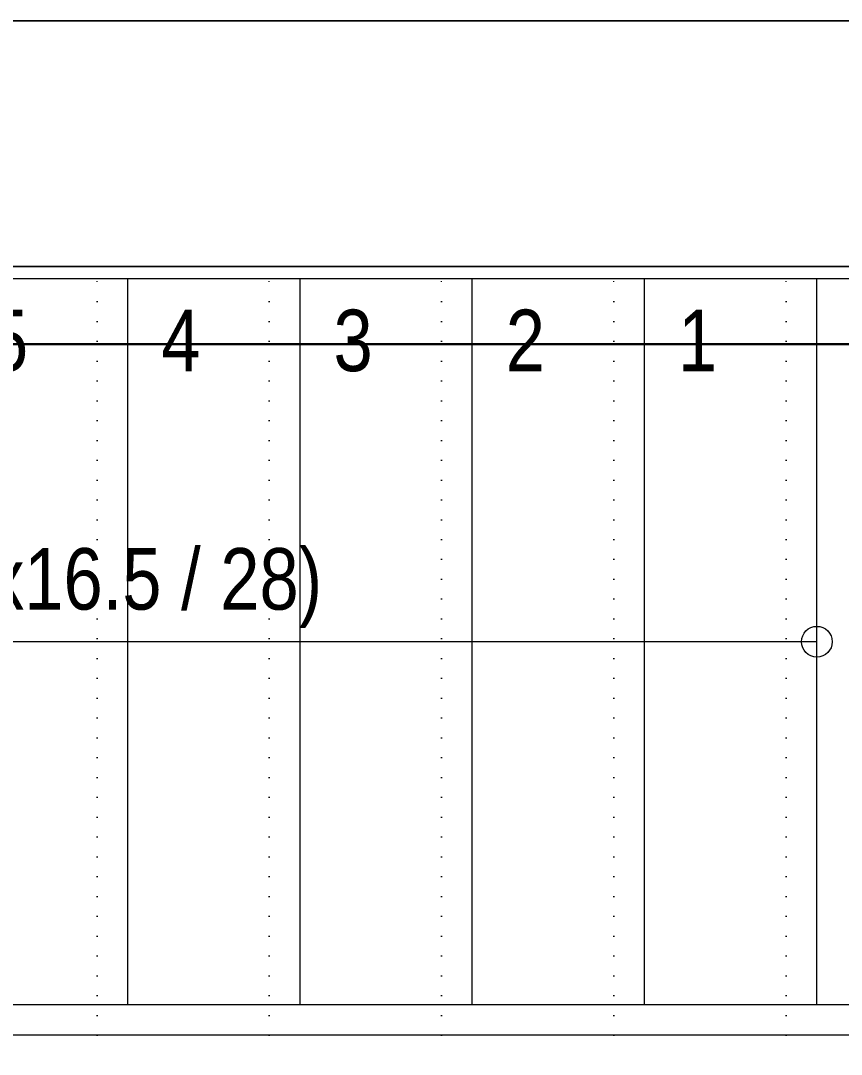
# Model space of a CAD drawing. Extents: x -2012 to 34975, y -1043 to 8321.
# Drawn here: x 10088.4 to 10221.8, y 494.4 to 662.5 of the extents above; entities that cross this region are included whole.
import ezdxf
from ezdxf.enums import TextEntityAlignment as Align

# ---------------------------------------------------------------- set-up
doc = ezdxf.new("R2010")
doc.units = 0
doc.header["$LTSCALE"] = 25
doc.linetypes.add('DOT2', pattern=[0.125, 0, -0.125])
doc.layers.get('0').update_dxf_attribs({"color": 9, "lineweight": 9})
for name, color, linetype, lineweight in [('01', 9, 'Continuous', 9), ('14', 9, 'Continuous', 9), ('19', 9, 'Continuous', 9), ('19D', 9, 'DOT2', 9), ('21', 9, 'Continuous', 9), ('E-KABLO', 7, 'Continuous', 30)]:
    doc.layers.add(name, color=color, linetype=linetype, lineweight=lineweight)
doc.styles.add('MuuM_TEXT-STANDART', font='ARIALN.TTF')

# ---------------------------------------------------------------- blocks, each defined once
blk = doc.blocks.new('0_arrowstairs')
blk.add_lwpolyline([(0, 0), (0, -30), (15, 0), (0, 30)], close=True)
blk = doc.blocks.new('*U513')
blk.add_lwpolyline([(0, 0), (0, 504)])
blk.add_circle((0, 0), 5)
at = {"rotation": 90}
blk.add_blockref('0_arrowstairs', (0, 504), dxfattribs=at)
blk = doc.blocks.new('merd.1.mekanik')
at = {"layer": '19', "linetype": 'Continuous'}
for points in [[(9383.97, 502.5), (9383.97, 620.5)], [(9411.97, 502.5), (9411.97, 620.5)], [(9439.97, 502.5), (9439.97, 620.5)], [(9467.97, 502.5), (9467.97, 620.5)], [(9495.97, 502.5), (9495.97, 620.5)]]:
    blk.add_lwpolyline(points, dxfattribs=at)
at = {"layer": '19'}
blk.add_lwpolyline([(9327.97, 502.5), (9523.97, 502.5), (9523.97, 502.5), (9523.97, 497.5), (9523.97, 497.5), (9330.3, 497.5)], dxfattribs=at)
at = {"layer": '19D'}
for points in [[(9378.97, 497.5), (9378.97, 620.5)], [(9406.97, 497.5), (9406.97, 620.5)], [(9434.97, 497.5), (9434.97, 620.5)], [(9462.97, 497.5), (9462.97, 620.5)], [(9490.97, 497.5), (9490.97, 620.5)]]:
    blk.add_lwpolyline(points, dxfattribs=at)
at = {"layer": '19', "xscale": 0.5, "yscale": 0.5, "zscale": 0.5, "rotation": 90}
blk.add_blockref('*U513', (9495.97, 561.5), dxfattribs=at)
at = {"layer": '21', "style": 'MuuM_TEXT-STANDART'}
for s, p in [('5', (9367.78, 615.5)), ('4', (9395.78, 615.5)), ('3', (9423.78, 615.5)), ('2', (9451.78, 615.5)), ('1', (9479.78, 615.5)), ('M01 (18x16.5 / 28)', (9415.56, 576.72))]:
    blk.add_text(s, height=10, dxfattribs=at).set_placement(p, align=Align.TOP_RIGHT)

msp = doc.modelspace()

# ---------------------------------------------------------------- linework, layer by layer
at = {"layer": '01'}
for points in [[(10395.84, 352.5), (10395.84, 312.5), (9795.84, 312.5), (9795.84, 662.5), (10395.84, 662.5), (10395.84, 622.5), (9845.84, 622.5), (9845.84, 352.5)], [(10395.84, 662.5), (9795.84, 662.5), (9795.84, 312.5), (10395.84, 312.5), (10395.84, 352.5), (9845.84, 352.5), (9845.84, 622.5), (10395.84, 622.5)]]:
    msp.add_lwpolyline(points, close=True, dxfattribs=at)
at = {"layer": '14'}
msp.add_lwpolyline([(9812.84, 1010.5), (9812.84, 759.5), (10537.84, 759.5), (10537.84, 740.5), (10397.84, 740.5), (10397.84, 490.5), (10378.84, 490.5), (10378.84, 620.5), (10378.84, 620.5), (10378.84, 620.5), (9847.84, 620.5), (9847.84, 354.5), (10378.84, 354.5), (10378.84, 354.5), (10378.84, 354.5), (10378.84, 384.5), (10397.84, 384.5), (10397.84, 334.5)], dxfattribs=at)
at = {"layer": 'E-KABLO', "color": 6}
msp.add_line((10349.53, 609.89), (9854.33, 609.89), dxfattribs=at)

# ---------------------------------------------------------------- block references
msp.add_blockref('merd.1.mekanik', (721.87, 0))

doc.saveas('drawing.dxf')
